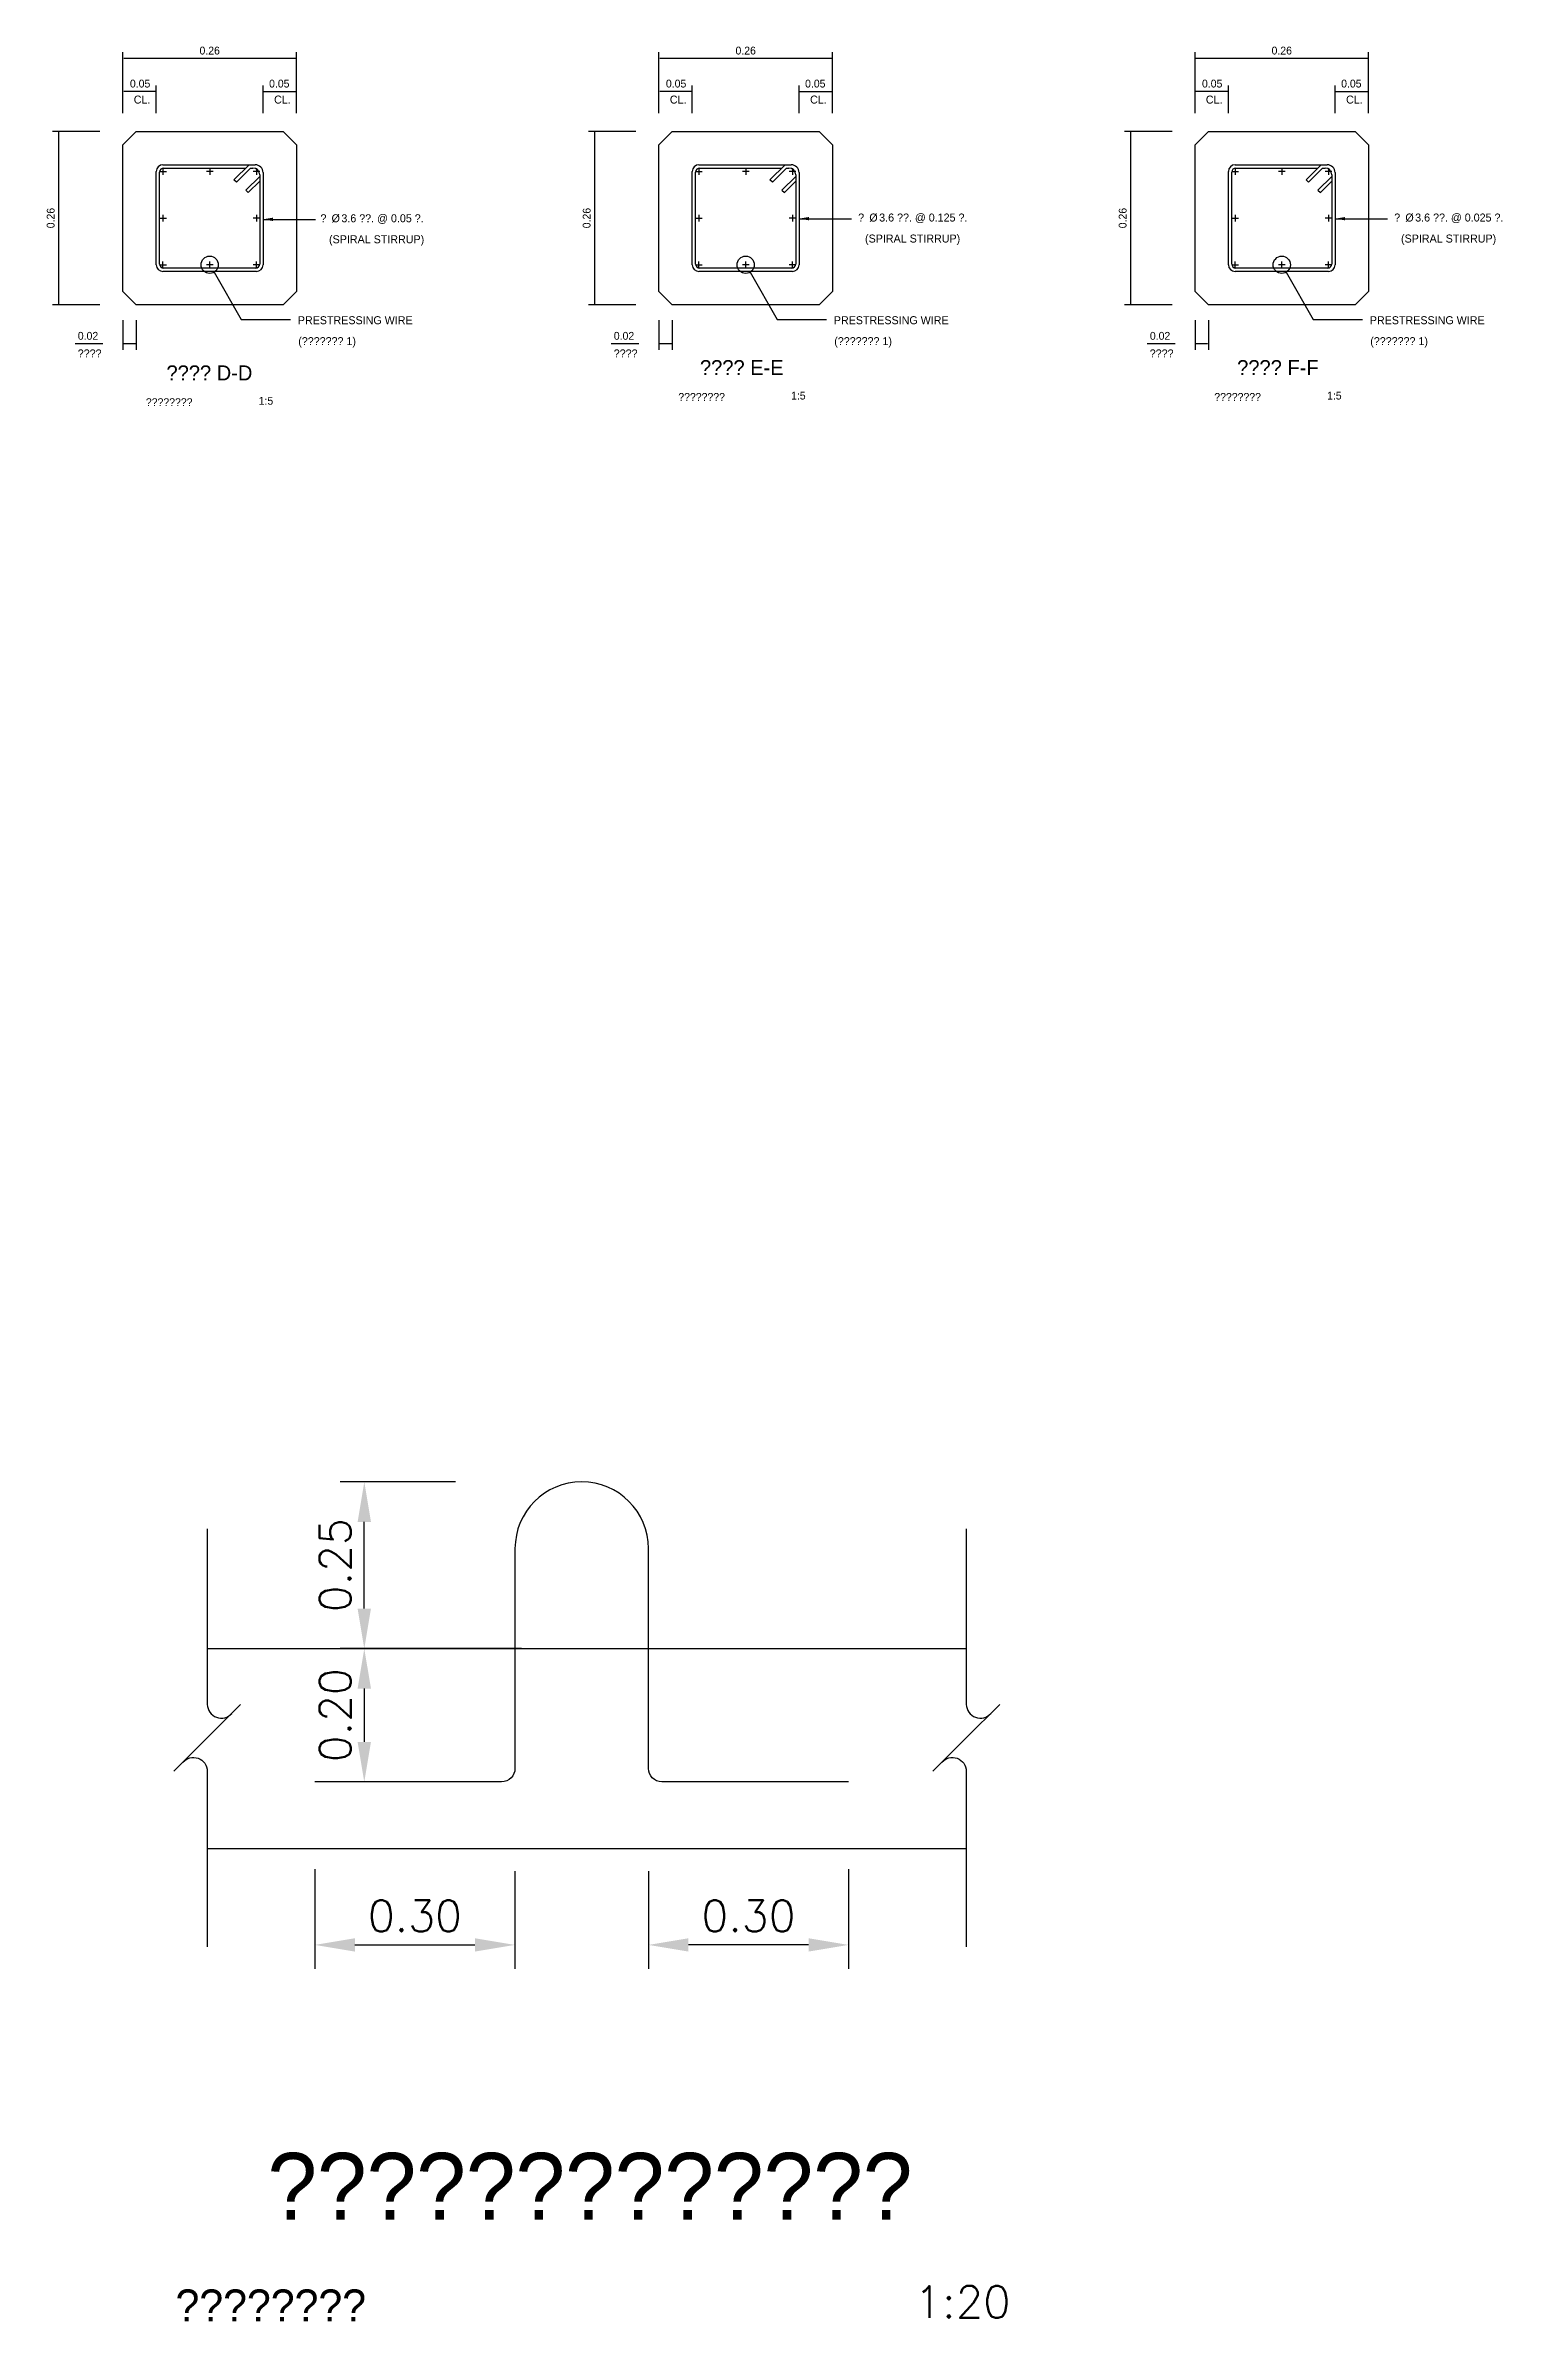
# Model space of a CAD drawing. Extents: x 441572.4 to 441613.3, y 1956475.2 to 1956498.4.
# Drawn here: x 441611.122 to 441613.306, y 1956476.342 to 1956479.756 of the extents above; entities that cross this region are included whole.
import ezdxf
from ezdxf.enums import TextEntityAlignment as Align

# ---------------------------------------------------------------- set-up
doc = ezdxf.new("R2010")
doc.units = 0
for name, color, linetype in [('1-COL', 3, 'Continuous'), ('1-DIM', 1, 'Continuous'), ('B-1', 3, 'Continuous'), ('BREAKLINE', 1, 'Continuous'), ('DIM', 1, 'Continuous'), ('Layer1', 7, 'Continuous'), ('LINE', 3, 'Continuous'), ('Slt-1', 5, 'Continuous'), ('STL', 4, 'Continuous'), ('STL-1', 5, 'Continuous'), ('TEX-1', 5, 'Continuous'), ('TEX-2', 3, 'Continuous'), ('TEXT', 3, 'Continuous')]:
    doc.layers.add(name, color=color, linetype=linetype)
doc.styles.add('RID-TE', font='rid_te.shx')
doc.styles.add('ROMANS', font='ROMANS.shx')
doc.styles.add('thai', font='tis.shx')
doc.dimstyles.new('1-20', dxfattribs={"dimscale": 0.2, "dimtxt": 0.235, "dimasz": 0.3, "dimexe": 0.18, "dimexo": 0, "dimgap": 0.1, "dimtad": 1, "dimlfac": -1, "dimzin": 0, "dimdsep": 46, "dimtxsty": 'ROMANS', "dimcen": 0, "dimclrd": 1, "dimclre": 1, "dimclrt": 4, "dimadec": 0, "dimazin": 0, "dimtfac": 1, "dimtix": 1, "dimtmove": 2, "dimatfit": 3, "dimfxl": 1, "dimtolj": 1, "dimtzin": 0, "dimarcsym": 0})
doc.dimstyles.new('1-5', dxfattribs={"dimscale": 0.05, "dimtxt": 0.235, "dimasz": 0.3, "dimexe": 0.18, "dimexo": 0, "dimgap": 0.1, "dimtad": 1, "dimzin": 0, "dimdsep": 46, "dimtxsty": 'ROMANS', "dimcen": 0, "dimclrd": 1, "dimclre": 1, "dimclrt": 4, "dimadec": 0, "dimazin": 0, "dimtfac": 1, "dimtix": 1, "dimtmove": 2, "dimatfit": 3, "dimfxl": 0.18, "dimtolj": 1, "dimtzin": 0, "dimarcsym": 0})

# ---------------------------------------------------------------- blocks, each defined once
blk = doc.blocks.new('*D16')
at = {"layer": 'Defpoints', "color": 0, "transparency": 16777216}
for p in [(441611.5997, 1956477.6016), (441611.7364, 1956477.6016), (441611.8355, 1956477.3516)]:
    blk.add_point(p, dxfattribs=at)
at = {"layer": 'Layer1', "color": 1, "lineweight": -2, "transparency": 16777216}
for p, q in [((441611.7364, 1956477.6016), (441611.5637, 1956477.6016)), ((441611.5997, 1956477.4116), (441611.5997, 1956477.5416)), ((441611.8355, 1956477.3516), (441611.5637, 1956477.3516))]:
    blk.add_line(p, q, dxfattribs=at)
at = {"layer": 'Layer1', "color": 1, "transparency": 16777216}
for points in [[(441611.5897, 1956477.5416), (441611.6097, 1956477.5416), (441611.5997, 1956477.6016)], [(441611.5897, 1956477.4116), (441611.6097, 1956477.4116), (441611.5997, 1956477.3516)]]:
    blk.add_solid(points, dxfattribs=at)
at = {"layer": 'Layer1', "color": 4, "transparency": 16777216, "insert": (441611.5562, 1956477.4766), "char_height": 0.047, "attachment_point": 5, "rotation": 90, "style": 'ROMANS'}
blk.add_mtext('\\A1;0.25', dxfattribs=at)
blk = doc.blocks.new('*D17')
at = {"layer": 'Defpoints', "color": 0, "transparency": 16777216}
for p in [(441611.8355, 1956477.3516), (441611.5997, 1956477.1516), (441611.7364, 1956477.1516)]:
    blk.add_point(p, dxfattribs=at)
at = {"layer": 'Layer1', "color": 1, "lineweight": -2, "transparency": 16777216}
for p, q in [((441611.8355, 1956477.3516), (441611.5637, 1956477.3516)), ((441611.5997, 1956477.2916), (441611.5997, 1956477.2116)), ((441611.7364, 1956477.1516), (441611.5637, 1956477.1516))]:
    blk.add_line(p, q, dxfattribs=at)
at = {"layer": 'Layer1', "color": 1, "transparency": 16777216}
for points in [[(441611.5897, 1956477.2916), (441611.6097, 1956477.2916), (441611.5997, 1956477.3516)], [(441611.5897, 1956477.2116), (441611.6097, 1956477.2116), (441611.5997, 1956477.1516)]]:
    blk.add_solid(points, dxfattribs=at)
at = {"layer": 'Layer1', "color": 4, "transparency": 16777216, "insert": (441611.5562, 1956477.2516), "char_height": 0.047, "attachment_point": 5, "rotation": 90, "style": 'ROMANS'}
blk.add_mtext('\\A1;0.20', dxfattribs=at)
blk = doc.blocks.new('*D18')
at = {"layer": 'Defpoints', "color": 0, "transparency": 16777216}
for p in [(441611.5256, 1956477.0206), (441611.8256, 1956477.0179), (441611.8256, 1956476.9071)]:
    blk.add_point(p, dxfattribs=at)
at = {"layer": 'Layer1', "color": 1, "lineweight": -2, "transparency": 16777216}
for p, q in [((441611.5256, 1956477.0206), (441611.5256, 1956476.8711)), ((441611.8256, 1956477.0179), (441611.8256, 1956476.8711)), ((441611.5856, 1956476.9071), (441611.7656, 1956476.9071))]:
    blk.add_line(p, q, dxfattribs=at)
at = {"layer": 'Layer1', "color": 1, "transparency": 16777216}
for points in [[(441611.5856, 1956476.9171), (441611.5856, 1956476.8971), (441611.5256, 1956476.9071)], [(441611.7656, 1956476.9171), (441611.7656, 1956476.8971), (441611.8256, 1956476.9071)]]:
    blk.add_solid(points, dxfattribs=at)
at = {"layer": 'Layer1', "color": 4, "transparency": 16777216, "insert": (441611.6756, 1956476.9506), "char_height": 0.047, "attachment_point": 5, "style": 'ROMANS'}
blk.add_mtext('\\A1;0.30', dxfattribs=at)
blk = doc.blocks.new('*D19')
at = {"layer": 'Defpoints', "color": 0, "transparency": 16777216}
for p in [(441612.0256, 1956477.0179), (441612.3256, 1956477.0206), (441612.0256, 1956476.9071)]:
    blk.add_point(p, dxfattribs=at)
at = {"layer": 'Layer1', "color": 1, "lineweight": -2, "transparency": 16777216}
for p, q in [((441612.0256, 1956477.0179), (441612.0256, 1956476.8711)), ((441612.3256, 1956477.0206), (441612.3256, 1956476.8711)), ((441612.2656, 1956476.9071), (441612.0856, 1956476.9071))]:
    blk.add_line(p, q, dxfattribs=at)
at = {"layer": 'Layer1', "color": 1, "transparency": 16777216}
for points in [[(441612.0856, 1956476.9171), (441612.0856, 1956476.8971), (441612.0256, 1956476.9071)], [(441612.2656, 1956476.9171), (441612.2656, 1956476.8971), (441612.3256, 1956476.9071)]]:
    blk.add_solid(points, dxfattribs=at)
at = {"layer": 'Layer1', "color": 4, "transparency": 16777216, "insert": (441612.1756, 1956476.9506), "char_height": 0.047, "attachment_point": 5, "rotation": 0, "style": 'ROMANS'}
blk.add_mtext('\\A1;0.30', dxfattribs=at)
blk = doc.blocks.new('*D29')
at = {"layer": 'Defpoints', "color": 0, "linetype": 'Continuous', "transparency": 16777216}
for p in [(441611.238, 1956479.6865), (441611.238, 1956479.6541), (441611.288, 1956479.6541)]:
    blk.add_point(p, dxfattribs=at)
at = {"layer": 'DIM', "color": 1, "linetype": 'Continuous', "lineweight": -2, "transparency": 16777216}
for p, q in [((441611.238, 1956479.6541), (441611.238, 1956479.6955)), ((441611.2868, 1956479.6865), (441611.2393, 1956479.6865)), ((441611.288, 1956479.6541), (441611.288, 1956479.6955))]:
    blk.add_line(p, q, dxfattribs=at)
at = {"layer": 'DIM', "color": 1, "linetype": 'Continuous', "transparency": 16777216}
for points in [[(441611.2393, 1956479.6867), (441611.2393, 1956479.6863), (441611.238, 1956479.6865)], [(441611.2868, 1956479.6867), (441611.2868, 1956479.6863), (441611.288, 1956479.6865)]]:
    blk.add_solid(points, dxfattribs=at)
at = {"layer": 'DIM', "color": 3, "linetype": 'Continuous', "transparency": 16777216, "insert": (441611.2637, 1956479.6985), "char_height": 0.01175, "attachment_point": 5, "style": 'RID-TE'}
blk.add_mtext('\\A1;0.05', dxfattribs=at)
blk = doc.blocks.new('*D30')
at = {"layer": 'Defpoints', "color": 0, "linetype": 'Continuous', "transparency": 16777216}
for p in [(441611.498, 1956479.7365), (441611.238, 1956479.6541), (441611.498, 1956479.6541)]:
    blk.add_point(p, dxfattribs=at)
at = {"layer": 'DIM', "color": 1, "linetype": 'Continuous', "lineweight": -2, "transparency": 16777216}
for p, q in [((441611.238, 1956479.6541), (441611.238, 1956479.7455)), ((441611.2393, 1956479.7365), (441611.4968, 1956479.7365)), ((441611.498, 1956479.6541), (441611.498, 1956479.7455))]:
    blk.add_line(p, q, dxfattribs=at)
at = {"layer": 'DIM', "color": 1, "linetype": 'Continuous', "transparency": 16777216}
for points in [[(441611.2393, 1956479.7367), (441611.2393, 1956479.7363), (441611.238, 1956479.7365)], [(441611.4968, 1956479.7367), (441611.4968, 1956479.7363), (441611.498, 1956479.7365)]]:
    blk.add_solid(points, dxfattribs=at)
at = {"layer": 'DIM', "color": 3, "linetype": 'Continuous', "transparency": 16777216, "insert": (441611.368, 1956479.748), "char_height": 0.01175, "attachment_point": 5, "style": 'RID-TE'}
blk.add_mtext('\\A1;0.26', dxfattribs=at)
blk = doc.blocks.new('*D31')
at = {"layer": 'Defpoints', "color": 0, "linetype": 'Continuous', "transparency": 16777216}
for p in [(441611.498, 1956479.6865), (441611.448, 1956479.6541), (441611.498, 1956479.6541)]:
    blk.add_point(p, dxfattribs=at)
at = {"layer": 'DIM', "color": 1, "linetype": 'Continuous', "lineweight": -2, "transparency": 16777216}
for p, q in [((441611.448, 1956479.6541), (441611.448, 1956479.6955)), ((441611.4493, 1956479.6865), (441611.4968, 1956479.6865)), ((441611.498, 1956479.6541), (441611.498, 1956479.6955))]:
    blk.add_line(p, q, dxfattribs=at)
at = {"layer": 'DIM', "color": 1, "linetype": 'Continuous', "transparency": 16777216}
for points in [[(441611.4493, 1956479.6867), (441611.4493, 1956479.6863), (441611.448, 1956479.6865)], [(441611.4968, 1956479.6867), (441611.4968, 1956479.6863), (441611.498, 1956479.6865)]]:
    blk.add_solid(points, dxfattribs=at)
at = {"layer": 'DIM', "color": 3, "linetype": 'Continuous', "transparency": 16777216, "insert": (441611.4723, 1956479.6985), "char_height": 0.01175, "attachment_point": 5, "style": 'RID-TE'}
blk.add_mtext('\\A1;0.05', dxfattribs=at)
blk = doc.blocks.new('*D32')
at = {"layer": 'Defpoints', "color": 0, "linetype": 'Continuous', "transparency": 16777216}
for p in [(441611.2035, 1956479.6269), (441611.1412, 1956479.3669), (441611.2035, 1956479.3669)]:
    blk.add_point(p, dxfattribs=at)
at = {"layer": 'DIM', "color": 1, "linetype": 'Continuous', "lineweight": -2, "transparency": 16777216}
for p, q in [((441611.2035, 1956479.6269), (441611.1322, 1956479.6269)), ((441611.1412, 1956479.6257), (441611.1412, 1956479.3682)), ((441611.2035, 1956479.3669), (441611.1322, 1956479.3669))]:
    blk.add_line(p, q, dxfattribs=at)
at = {"layer": 'DIM', "color": 1, "linetype": 'Continuous', "transparency": 16777216}
for points in [[(441611.141, 1956479.6257), (441611.1414, 1956479.6257), (441611.1412, 1956479.6269)], [(441611.141, 1956479.3682), (441611.1414, 1956479.3682), (441611.1412, 1956479.3669)]]:
    blk.add_solid(points, dxfattribs=at)
at = {"layer": 'DIM', "color": 3, "linetype": 'Continuous', "transparency": 16777216, "insert": (441611.1297, 1956479.4969), "char_height": 0.01175, "attachment_point": 5, "rotation": 90, "style": 'RID-TE'}
blk.add_mtext('\\A1;0.26', dxfattribs=at)
blk = doc.blocks.new('*D33')
at = {"layer": 'Defpoints', "color": 0, "linetype": 'Continuous', "transparency": 16777216}
for p in [(441611.238, 1956479.3436), (441611.258, 1956479.3436), (441611.238, 1956479.3082)]:
    blk.add_point(p, dxfattribs=at)
at = {"layer": 'DIM', "color": 1, "linetype": 'Continuous', "lineweight": -2, "transparency": 16777216}
for p, q in [((441611.238, 1956479.3436), (441611.238, 1956479.2992)), ((441611.258, 1956479.3436), (441611.258, 1956479.2992)), ((441611.2568, 1956479.3082), (441611.2393, 1956479.3082))]:
    blk.add_line(p, q, dxfattribs=at)
at = {"layer": 'DIM', "color": 1, "linetype": 'Continuous', "transparency": 16777216}
for points in [[(441611.2393, 1956479.3084), (441611.2393, 1956479.308), (441611.238, 1956479.3082)], [(441611.2568, 1956479.3084), (441611.2568, 1956479.308), (441611.258, 1956479.3082)]]:
    blk.add_solid(points, dxfattribs=at)
at = {"layer": 'DIM', "color": 3, "linetype": 'Continuous', "transparency": 16777216, "insert": (441611.1856, 1956479.3202), "char_height": 0.01175, "attachment_point": 5, "style": 'RID-TE'}
blk.add_mtext('\\A1;0.02', dxfattribs=at)
blk = doc.blocks.new('*D34')
at = {"layer": 'Defpoints', "color": 0, "linetype": 'Continuous', "transparency": 16777216}
for p in [(441612.0414, 1956479.6865), (441612.0414, 1956479.6541), (441612.0914, 1956479.6541)]:
    blk.add_point(p, dxfattribs=at)
at = {"layer": 'DIM', "color": 1, "linetype": 'Continuous', "lineweight": -2, "transparency": 16777216}
for p, q in [((441612.0414, 1956479.6541), (441612.0414, 1956479.6955)), ((441612.0902, 1956479.6865), (441612.0427, 1956479.6865)), ((441612.0914, 1956479.6541), (441612.0914, 1956479.6955))]:
    blk.add_line(p, q, dxfattribs=at)
at = {"layer": 'DIM', "color": 1, "linetype": 'Continuous', "transparency": 16777216}
for points in [[(441612.0427, 1956479.6867), (441612.0427, 1956479.6863), (441612.0414, 1956479.6865)], [(441612.0902, 1956479.6867), (441612.0902, 1956479.6863), (441612.0914, 1956479.6865)]]:
    blk.add_solid(points, dxfattribs=at)
at = {"layer": 'DIM', "color": 3, "linetype": 'Continuous', "transparency": 16777216, "insert": (441612.0671, 1956479.6985), "char_height": 0.01175, "attachment_point": 5, "style": 'RID-TE'}
blk.add_mtext('\\A1;0.05', dxfattribs=at)
blk = doc.blocks.new('*D35')
at = {"layer": 'Defpoints', "color": 0, "linetype": 'Continuous', "transparency": 16777216}
for p in [(441612.3014, 1956479.7365), (441612.0414, 1956479.6541), (441612.3014, 1956479.6541)]:
    blk.add_point(p, dxfattribs=at)
at = {"layer": 'DIM', "color": 1, "linetype": 'Continuous', "lineweight": -2, "transparency": 16777216}
for p, q in [((441612.0414, 1956479.6541), (441612.0414, 1956479.7455)), ((441612.0427, 1956479.7365), (441612.3002, 1956479.7365)), ((441612.3014, 1956479.6541), (441612.3014, 1956479.7455))]:
    blk.add_line(p, q, dxfattribs=at)
at = {"layer": 'DIM', "color": 1, "linetype": 'Continuous', "transparency": 16777216}
for points in [[(441612.0427, 1956479.7367), (441612.0427, 1956479.7363), (441612.0414, 1956479.7365)], [(441612.3002, 1956479.7367), (441612.3002, 1956479.7363), (441612.3014, 1956479.7365)]]:
    blk.add_solid(points, dxfattribs=at)
at = {"layer": 'DIM', "color": 3, "linetype": 'Continuous', "transparency": 16777216, "insert": (441612.1714, 1956479.748), "char_height": 0.01175, "attachment_point": 5, "style": 'RID-TE'}
blk.add_mtext('\\A1;0.26', dxfattribs=at)
blk = doc.blocks.new('*D36')
at = {"layer": 'Defpoints', "color": 0, "linetype": 'Continuous', "transparency": 16777216}
for p in [(441612.3014, 1956479.6865), (441612.2514, 1956479.6541), (441612.3014, 1956479.6541)]:
    blk.add_point(p, dxfattribs=at)
at = {"layer": 'DIM', "color": 1, "linetype": 'Continuous', "lineweight": -2, "transparency": 16777216}
for p, q in [((441612.2514, 1956479.6541), (441612.2514, 1956479.6955)), ((441612.2527, 1956479.6865), (441612.3002, 1956479.6865)), ((441612.3014, 1956479.6541), (441612.3014, 1956479.6955))]:
    blk.add_line(p, q, dxfattribs=at)
at = {"layer": 'DIM', "color": 1, "linetype": 'Continuous', "transparency": 16777216}
for points in [[(441612.2527, 1956479.6867), (441612.2527, 1956479.6863), (441612.2514, 1956479.6865)], [(441612.3002, 1956479.6867), (441612.3002, 1956479.6863), (441612.3014, 1956479.6865)]]:
    blk.add_solid(points, dxfattribs=at)
at = {"layer": 'DIM', "color": 3, "linetype": 'Continuous', "transparency": 16777216, "insert": (441612.2757, 1956479.6985), "char_height": 0.01175, "attachment_point": 5, "style": 'RID-TE'}
blk.add_mtext('\\A1;0.05', dxfattribs=at)
blk = doc.blocks.new('*D37')
at = {"layer": 'Defpoints', "color": 0, "linetype": 'Continuous', "transparency": 16777216}
for p in [(441612.0069, 1956479.6269), (441611.9446, 1956479.3669), (441612.0069, 1956479.3669)]:
    blk.add_point(p, dxfattribs=at)
at = {"layer": 'DIM', "color": 1, "linetype": 'Continuous', "lineweight": -2, "transparency": 16777216}
for p, q in [((441612.0069, 1956479.6269), (441611.9356, 1956479.6269)), ((441611.9446, 1956479.6257), (441611.9446, 1956479.3682)), ((441612.0069, 1956479.3669), (441611.9356, 1956479.3669))]:
    blk.add_line(p, q, dxfattribs=at)
at = {"layer": 'DIM', "color": 1, "linetype": 'Continuous', "transparency": 16777216}
for points in [[(441611.9444, 1956479.6257), (441611.9448, 1956479.6257), (441611.9446, 1956479.6269)], [(441611.9444, 1956479.3682), (441611.9448, 1956479.3682), (441611.9446, 1956479.3669)]]:
    blk.add_solid(points, dxfattribs=at)
at = {"layer": 'DIM', "color": 3, "linetype": 'Continuous', "transparency": 16777216, "insert": (441611.9331, 1956479.4969), "char_height": 0.01175, "attachment_point": 5, "rotation": 90, "style": 'RID-TE'}
blk.add_mtext('\\A1;0.26', dxfattribs=at)
blk = doc.blocks.new('*D38')
at = {"layer": 'Defpoints', "color": 0, "linetype": 'Continuous', "transparency": 16777216}
for p in [(441612.0414, 1956479.3436), (441612.0614, 1956479.3436), (441612.0414, 1956479.3082)]:
    blk.add_point(p, dxfattribs=at)
at = {"layer": 'DIM', "color": 1, "linetype": 'Continuous', "lineweight": -2, "transparency": 16777216}
for p, q in [((441612.0414, 1956479.3436), (441612.0414, 1956479.2992)), ((441612.0614, 1956479.3436), (441612.0614, 1956479.2992)), ((441612.0602, 1956479.3082), (441612.0427, 1956479.3082))]:
    blk.add_line(p, q, dxfattribs=at)
at = {"layer": 'DIM', "color": 1, "linetype": 'Continuous', "transparency": 16777216}
for points in [[(441612.0427, 1956479.3084), (441612.0427, 1956479.308), (441612.0414, 1956479.3082)], [(441612.0602, 1956479.3084), (441612.0602, 1956479.308), (441612.0614, 1956479.3082)]]:
    blk.add_solid(points, dxfattribs=at)
at = {"layer": 'DIM', "color": 3, "linetype": 'Continuous', "transparency": 16777216, "insert": (441611.989, 1956479.3202), "char_height": 0.01175, "attachment_point": 5, "style": 'RID-TE'}
blk.add_mtext('\\A1;0.02', dxfattribs=at)
blk = doc.blocks.new('*D39')
at = {"layer": 'Defpoints', "color": 0, "linetype": 'Continuous', "transparency": 16777216}
for p in [(441612.8449, 1956479.6865), (441612.8449, 1956479.6541), (441612.8949, 1956479.6541)]:
    blk.add_point(p, dxfattribs=at)
at = {"layer": 'DIM', "color": 1, "linetype": 'Continuous', "lineweight": -2, "transparency": 16777216}
for p, q in [((441612.8449, 1956479.6541), (441612.8449, 1956479.6955)), ((441612.8936, 1956479.6865), (441612.8461, 1956479.6865)), ((441612.8949, 1956479.6541), (441612.8949, 1956479.6955))]:
    blk.add_line(p, q, dxfattribs=at)
at = {"layer": 'DIM', "color": 1, "linetype": 'Continuous', "transparency": 16777216}
for points in [[(441612.8461, 1956479.6867), (441612.8461, 1956479.6863), (441612.8449, 1956479.6865)], [(441612.8936, 1956479.6867), (441612.8936, 1956479.6863), (441612.8949, 1956479.6865)]]:
    blk.add_solid(points, dxfattribs=at)
at = {"layer": 'DIM', "color": 3, "linetype": 'Continuous', "transparency": 16777216, "insert": (441612.8706, 1956479.6985), "char_height": 0.01175, "attachment_point": 5, "style": 'RID-TE'}
blk.add_mtext('\\A1;0.05', dxfattribs=at)
blk = doc.blocks.new('*D40')
at = {"layer": 'Defpoints', "color": 0, "linetype": 'Continuous', "transparency": 16777216}
for p in [(441613.1049, 1956479.7365), (441612.8449, 1956479.6541), (441613.1049, 1956479.6541)]:
    blk.add_point(p, dxfattribs=at)
at = {"layer": 'DIM', "color": 1, "linetype": 'Continuous', "lineweight": -2, "transparency": 16777216}
for p, q in [((441612.8449, 1956479.6541), (441612.8449, 1956479.7455)), ((441612.8461, 1956479.7365), (441613.1036, 1956479.7365)), ((441613.1049, 1956479.6541), (441613.1049, 1956479.7455))]:
    blk.add_line(p, q, dxfattribs=at)
at = {"layer": 'DIM', "color": 1, "linetype": 'Continuous', "transparency": 16777216}
for points in [[(441612.8461, 1956479.7367), (441612.8461, 1956479.7363), (441612.8449, 1956479.7365)], [(441613.1036, 1956479.7367), (441613.1036, 1956479.7363), (441613.1049, 1956479.7365)]]:
    blk.add_solid(points, dxfattribs=at)
at = {"layer": 'DIM', "color": 3, "linetype": 'Continuous', "transparency": 16777216, "insert": (441612.9749, 1956479.748), "char_height": 0.01175, "attachment_point": 5, "style": 'RID-TE'}
blk.add_mtext('\\A1;0.26', dxfattribs=at)
blk = doc.blocks.new('*D41')
at = {"layer": 'Defpoints', "color": 0, "linetype": 'Continuous', "transparency": 16777216}
for p in [(441613.1049, 1956479.6865), (441613.0549, 1956479.6541), (441613.1049, 1956479.6541)]:
    blk.add_point(p, dxfattribs=at)
at = {"layer": 'DIM', "color": 1, "linetype": 'Continuous', "lineweight": -2, "transparency": 16777216}
for p, q in [((441613.0549, 1956479.6541), (441613.0549, 1956479.6955)), ((441613.0561, 1956479.6865), (441613.1036, 1956479.6865)), ((441613.1049, 1956479.6541), (441613.1049, 1956479.6955))]:
    blk.add_line(p, q, dxfattribs=at)
at = {"layer": 'DIM', "color": 1, "linetype": 'Continuous', "transparency": 16777216}
for points in [[(441613.0561, 1956479.6867), (441613.0561, 1956479.6863), (441613.0549, 1956479.6865)], [(441613.1036, 1956479.6867), (441613.1036, 1956479.6863), (441613.1049, 1956479.6865)]]:
    blk.add_solid(points, dxfattribs=at)
at = {"layer": 'DIM', "color": 3, "linetype": 'Continuous', "transparency": 16777216, "insert": (441613.0792, 1956479.6985), "char_height": 0.01175, "attachment_point": 5, "style": 'RID-TE'}
blk.add_mtext('\\A1;0.05', dxfattribs=at)
blk = doc.blocks.new('*D42')
at = {"layer": 'Defpoints', "color": 0, "linetype": 'Continuous', "transparency": 16777216}
for p in [(441612.8104, 1956479.6269), (441612.748, 1956479.3669), (441612.8104, 1956479.3669)]:
    blk.add_point(p, dxfattribs=at)
at = {"layer": 'DIM', "color": 1, "linetype": 'Continuous', "lineweight": -2, "transparency": 16777216}
for p, q in [((441612.8104, 1956479.6269), (441612.739, 1956479.6269)), ((441612.748, 1956479.6257), (441612.748, 1956479.3682)), ((441612.8104, 1956479.3669), (441612.739, 1956479.3669))]:
    blk.add_line(p, q, dxfattribs=at)
at = {"layer": 'DIM', "color": 1, "linetype": 'Continuous', "transparency": 16777216}
for points in [[(441612.7478, 1956479.6257), (441612.7482, 1956479.6257), (441612.748, 1956479.6269)], [(441612.7478, 1956479.3682), (441612.7482, 1956479.3682), (441612.748, 1956479.3669)]]:
    blk.add_solid(points, dxfattribs=at)
at = {"layer": 'DIM', "color": 3, "linetype": 'Continuous', "transparency": 16777216, "insert": (441612.7365, 1956479.4969), "char_height": 0.01175, "attachment_point": 5, "rotation": 90, "style": 'RID-TE'}
blk.add_mtext('\\A1;0.26', dxfattribs=at)
blk = doc.blocks.new('*D43')
at = {"layer": 'Defpoints', "color": 0, "linetype": 'Continuous', "transparency": 16777216}
for p in [(441612.8449, 1956479.3436), (441612.8649, 1956479.3436), (441612.8449, 1956479.3082)]:
    blk.add_point(p, dxfattribs=at)
at = {"layer": 'DIM', "color": 1, "linetype": 'Continuous', "lineweight": -2, "transparency": 16777216}
for p, q in [((441612.8449, 1956479.3436), (441612.8449, 1956479.2992)), ((441612.8649, 1956479.3436), (441612.8649, 1956479.2992)), ((441612.8636, 1956479.3082), (441612.8461, 1956479.3082))]:
    blk.add_line(p, q, dxfattribs=at)
at = {"layer": 'DIM', "color": 1, "linetype": 'Continuous', "transparency": 16777216}
for points in [[(441612.8461, 1956479.3084), (441612.8461, 1956479.308), (441612.8449, 1956479.3082)], [(441612.8636, 1956479.3084), (441612.8636, 1956479.308), (441612.8649, 1956479.3082)]]:
    blk.add_solid(points, dxfattribs=at)
at = {"layer": 'DIM', "color": 3, "linetype": 'Continuous', "transparency": 16777216, "insert": (441612.7925, 1956479.3202), "char_height": 0.01175, "attachment_point": 5, "style": 'RID-TE'}
blk.add_mtext('\\A1;0.02', dxfattribs=at)

msp = doc.modelspace()

# ---------------------------------------------------------------- linework, layer by layer
at = {"layer": '1-COL', "color": 4, "linetype": 'Continuous'}
for points in [[(441611.238, 1956479.3869), (441611.238, 1956479.6069), (441611.258, 1956479.6269), (441611.478, 1956479.6269), (441611.498, 1956479.6069), (441611.498, 1956479.3869), (441611.478, 1956479.3669), (441611.258, 1956479.3669)], [(441612.0414, 1956479.3869), (441612.0414, 1956479.6069), (441612.0614, 1956479.6269), (441612.2814, 1956479.6269), (441612.3014, 1956479.6069), (441612.3014, 1956479.3869), (441612.2814, 1956479.3669), (441612.0614, 1956479.3669)], [(441612.8449, 1956479.3869), (441612.8449, 1956479.6069), (441612.8649, 1956479.6269), (441613.0849, 1956479.6269), (441613.1049, 1956479.6069), (441613.1049, 1956479.3869), (441613.0849, 1956479.3669), (441612.8649, 1956479.3669)]]:
    msp.add_lwpolyline(points, close=True, dxfattribs=at)
at = {"layer": '1-DIM', "color": 1, "linetype": 'Continuous'}
for p, q in [((441611.208, 1956479.3082), (441611.1664, 1956479.3082)), ((441612.0114, 1956479.3082), (441611.9699, 1956479.3082)), ((441612.8149, 1956479.3082), (441612.7733, 1956479.3082))]:
    msp.add_line(p, q, dxfattribs=at)
at = {"layer": '1-DIM', "linetype": 'Continuous'}
for points in [[(441611.463, 1956479.4925), (441611.463, 1956479.4975), (441611.448, 1956479.495)], [(441612.2664, 1956479.4935), (441612.2664, 1956479.4985), (441612.2514, 1956479.496)], [(441613.0699, 1956479.4935), (441613.0699, 1956479.4985), (441613.0549, 1956479.496)]]:
    msp.add_solid(points, dxfattribs=at)
at = {"layer": 'B-1'}
for p, q in [((441611.3644, 1956477.3516), (441612.5021, 1956477.3516)), ((441611.3644, 1956477.0516), (441612.5021, 1956477.0516))]:
    msp.add_line(p, q, dxfattribs=at)
at = {"layer": 'BREAKLINE'}
for points in [[(441611.3644, 1956477.5313), (441611.3644, 1956477.2677, 0.685947), (441611.4011, 1956477.2544, 0.685947)], [(441612.5021, 1956477.5313), (441612.5021, 1956477.2677, 0.685947), (441612.5388, 1956477.2544, 0.685947)], [(441611.3277, 1956477.1811, -0.685947), (441611.3644, 1956477.1677), (441611.3644, 1956476.9042)], [(441612.4655, 1956477.1811, -0.685947), (441612.5021, 1956477.1677), (441612.5021, 1956476.9042)]]:
    msp.add_lwpolyline(points, format="xyb", dxfattribs=at)
for points in [[(441611.3144, 1956477.1677), (441611.3644, 1956477.2177), (441611.4144, 1956477.2677)], [(441612.4521, 1956477.1677), (441612.5021, 1956477.2177), (441612.5521, 1956477.2677)]]:
    msp.add_lwpolyline(points, dxfattribs=at)
at = {"layer": 'DIM', "linetype": 'Continuous'}
for p, q in [((441611.448, 1956479.495), (441611.5265, 1956479.495)), ((441612.2514, 1956479.496), (441612.3299, 1956479.496)), ((441613.0548, 1956479.496), (441613.1333, 1956479.496))]:
    msp.add_line(p, q, dxfattribs=at)
for points in [[(441611.3745, 1956479.4157), (441611.4153, 1956479.345), (441611.4892, 1956479.345)], [(441612.1779, 1956479.4157), (441612.2187, 1956479.345), (441612.2926, 1956479.345)], [(441612.9813, 1956479.4157), (441613.0222, 1956479.345), (441613.0961, 1956479.345)]]:
    msp.add_lwpolyline(points, dxfattribs=at)
at = {"layer": 'LINE', "color": 1}
for centre in [(441611.368, 1956479.4269), (441612.1714, 1956479.4269), (441612.9749, 1956479.4269)]:
    msp.add_circle(centre, 0.0129, dxfattribs=at)
at = {"layer": 'Slt-1'}
msp.add_lwpolyline([(441612.3256, 1956477.1516), (441612.0456, 1956477.1516, -0.414214), (441612.0256, 1956477.1716), (441612.0256, 1956477.5016, 1), (441611.8256, 1956477.5016), (441611.8256, 1956477.1716, -0.414214), (441611.8056, 1956477.1516), (441611.5256, 1956477.1516)], format="xyb", dxfattribs=at)
at = {"layer": 'STL', "color": 4, "linetype": 'Continuous'}
for p, q in [((441611.4224, 1956479.5386), (441611.4259, 1956479.5351)), ((441612.2258, 1956479.5386), (441612.2294, 1956479.5351)), ((441613.0292, 1956479.5386), (441613.0328, 1956479.5351))]:
    msp.add_line(p, q, dxfattribs=at)
at = {"layer": 'STL-1', "color": 4, "linetype": 'Continuous'}
for p, q in [((441611.288, 1956479.4269), (441611.288, 1956479.5669)), ((441611.293, 1956479.4279), (441611.293, 1956479.5659)), ((441611.298, 1956479.5769), (441611.4362, 1956479.5769)), ((441611.299, 1956479.5719), (441611.422, 1956479.5719)), ((441611.427, 1956479.5769), (441611.4044, 1956479.5544)), ((441611.408, 1956479.5508), (441611.4044, 1956479.5544)), ((441611.4291, 1956479.5719), (441611.408, 1956479.5508)), ((441611.443, 1956479.5592), (441611.4224, 1956479.5386)), ((441611.443, 1956479.5521), (441611.4259, 1956479.5351)), ((441611.4291, 1956479.5719), (441611.4329, 1956479.5719)), ((441611.443, 1956479.5621), (441611.443, 1956479.4279)), ((441611.448, 1956479.5651), (441611.448, 1956479.4269)), ((441612.0914, 1956479.4269), (441612.0914, 1956479.5669)), ((441612.0964, 1956479.4279), (441612.0964, 1956479.5659)), ((441612.1014, 1956479.5769), (441612.2397, 1956479.5769)), ((441612.1024, 1956479.5719), (441612.2254, 1956479.5719)), ((441612.2304, 1956479.5769), (441612.2078, 1956479.5544)), ((441612.2114, 1956479.5508), (441612.2078, 1956479.5544)), ((441612.2325, 1956479.5719), (441612.2114, 1956479.5508)), ((441612.2464, 1956479.5592), (441612.2258, 1956479.5386)), ((441612.2464, 1956479.5521), (441612.2294, 1956479.5351)), ((441612.2325, 1956479.5719), (441612.2363, 1956479.5719)), ((441612.2464, 1956479.5621), (441612.2464, 1956479.4279)), ((441612.2514, 1956479.5651), (441612.2514, 1956479.4269)), ((441612.8949, 1956479.4269), (441612.8949, 1956479.5669)), ((441612.8999, 1956479.4279), (441612.8999, 1956479.5659)), ((441612.9049, 1956479.5769), (441613.0431, 1956479.5769)), ((441612.9059, 1956479.5719), (441613.0288, 1956479.5719)), ((441613.0338, 1956479.5769), (441613.0113, 1956479.5544)), ((441613.0148, 1956479.5508), (441613.0113, 1956479.5544)), ((441613.0359, 1956479.5719), (441613.0148, 1956479.5508)), ((441613.0499, 1956479.5592), (441613.0292, 1956479.5386)), ((441613.0499, 1956479.5521), (441613.0328, 1956479.5351)), ((441613.0359, 1956479.5719), (441613.0398, 1956479.5719)), ((441613.0499, 1956479.5621), (441613.0499, 1956479.4279)), ((441613.0549, 1956479.5651), (441613.0549, 1956479.4269)), ((441611.438, 1956479.4169), (441611.298, 1956479.4169)), ((441611.437, 1956479.4219), (441611.299, 1956479.4219)), ((441612.2414, 1956479.4169), (441612.1014, 1956479.4169)), ((441612.2404, 1956479.4219), (441612.1024, 1956479.4219)), ((441613.0449, 1956479.4169), (441612.9049, 1956479.4169)), ((441613.0439, 1956479.4219), (441612.9059, 1956479.4219))]:
    msp.add_line(p, q, dxfattribs=at)
at = {"layer": 'STL-1', "color": 5, "linetype": 'Continuous'}
for p, q in [((441611.293, 1956479.5669), (441611.303, 1956479.5669)), ((441611.293, 1956479.5669), (441611.303, 1956479.5669)), ((441611.298, 1956479.5719), (441611.298, 1956479.5619)), ((441611.298, 1956479.5719), (441611.298, 1956479.5619)), ((441611.373, 1956479.5669), (441611.363, 1956479.5669)), ((441611.368, 1956479.5719), (441611.368, 1956479.5619)), ((441611.443, 1956479.5669), (441611.433, 1956479.5669)), ((441611.438, 1956479.5719), (441611.438, 1956479.5619)), ((441612.0964, 1956479.5669), (441612.1064, 1956479.5669)), ((441612.0964, 1956479.5669), (441612.1064, 1956479.5669)), ((441612.1014, 1956479.5719), (441612.1014, 1956479.5619)), ((441612.1014, 1956479.5719), (441612.1014, 1956479.5619)), ((441612.1764, 1956479.5669), (441612.1664, 1956479.5669)), ((441612.1714, 1956479.5719), (441612.1714, 1956479.5619)), ((441612.2464, 1956479.5669), (441612.2364, 1956479.5669)), ((441612.2414, 1956479.5719), (441612.2414, 1956479.5619)), ((441612.8999, 1956479.5669), (441612.9099, 1956479.5669)), ((441612.8999, 1956479.5669), (441612.9099, 1956479.5669)), ((441612.9049, 1956479.5719), (441612.9049, 1956479.5619)), ((441612.9049, 1956479.5719), (441612.9049, 1956479.5619)), ((441612.9799, 1956479.5669), (441612.9699, 1956479.5669)), ((441612.9749, 1956479.5719), (441612.9749, 1956479.5619)), ((441613.0499, 1956479.5669), (441613.0399, 1956479.5669)), ((441613.0449, 1956479.5719), (441613.0449, 1956479.5619)), ((441611.293, 1956479.4969), (441611.303, 1956479.4969)), ((441611.293, 1956479.4969), (441611.303, 1956479.4969)), ((441611.293, 1956479.4969), (441611.303, 1956479.4969)), ((441611.298, 1956479.5019), (441611.298, 1956479.4919)), ((441611.298, 1956479.5019), (441611.298, 1956479.4919)), ((441611.443, 1956479.4969), (441611.433, 1956479.4969)), ((441611.443, 1956479.4969), (441611.433, 1956479.4969)), ((441611.443, 1956479.4969), (441611.433, 1956479.4969)), ((441611.438, 1956479.5019), (441611.438, 1956479.4919)), ((441611.438, 1956479.5019), (441611.438, 1956479.4919)), ((441612.0964, 1956479.4969), (441612.1064, 1956479.4969)), ((441612.0964, 1956479.4969), (441612.1064, 1956479.4969)), ((441612.0964, 1956479.4969), (441612.1064, 1956479.4969)), ((441612.1014, 1956479.5019), (441612.1014, 1956479.4919)), ((441612.1014, 1956479.5019), (441612.1014, 1956479.4919)), ((441612.2464, 1956479.4969), (441612.2364, 1956479.4969)), ((441612.2464, 1956479.4969), (441612.2364, 1956479.4969)), ((441612.2464, 1956479.4969), (441612.2364, 1956479.4969)), ((441612.2414, 1956479.5019), (441612.2414, 1956479.4919)), ((441612.2414, 1956479.5019), (441612.2414, 1956479.4919)), ((441612.8999, 1956479.4969), (441612.9099, 1956479.4969)), ((441612.8999, 1956479.4969), (441612.9099, 1956479.4969)), ((441612.8999, 1956479.4969), (441612.9099, 1956479.4969)), ((441612.9049, 1956479.5019), (441612.9049, 1956479.4919)), ((441612.9049, 1956479.5019), (441612.9049, 1956479.4919)), ((441613.0499, 1956479.4969), (441613.0399, 1956479.4969)), ((441613.0499, 1956479.4969), (441613.0399, 1956479.4969)), ((441613.0499, 1956479.4969), (441613.0399, 1956479.4969)), ((441613.0449, 1956479.5019), (441613.0449, 1956479.4919)), ((441613.0449, 1956479.5019), (441613.0449, 1956479.4919)), ((441611.293, 1956479.4269), (441611.303, 1956479.4269)), ((441611.298, 1956479.4219), (441611.298, 1956479.4319)), ((441611.373, 1956479.4269), (441611.363, 1956479.4269)), ((441611.368, 1956479.4219), (441611.368, 1956479.4319)), ((441611.443, 1956479.4269), (441611.433, 1956479.4269)), ((441611.438, 1956479.4219), (441611.438, 1956479.4319)), ((441612.0964, 1956479.4269), (441612.1064, 1956479.4269)), ((441612.1014, 1956479.4219), (441612.1014, 1956479.4319)), ((441612.1764, 1956479.4269), (441612.1664, 1956479.4269)), ((441612.1714, 1956479.4219), (441612.1714, 1956479.4319)), ((441612.2464, 1956479.4269), (441612.2364, 1956479.4269)), ((441612.2414, 1956479.4219), (441612.2414, 1956479.4319)), ((441612.8999, 1956479.4269), (441612.9099, 1956479.4269)), ((441612.9049, 1956479.4219), (441612.9049, 1956479.4319)), ((441612.9799, 1956479.4269), (441612.9699, 1956479.4269)), ((441612.9749, 1956479.4219), (441612.9749, 1956479.4319)), ((441613.0499, 1956479.4269), (441613.0399, 1956479.4269)), ((441613.0449, 1956479.4219), (441613.0449, 1956479.4319))]:
    msp.add_line(p, q, dxfattribs=at)
at = {"layer": 'STL-1', "color": 4, "linetype": 'Continuous'}
for centre, radius, start, end in [((441611.298, 1956479.5669), 0.01, 90, 180), ((441611.299, 1956479.5659), 0.006, 90, 180), ((441611.4329, 1956479.5618), 0.0101, 0, 90), ((441611.4362, 1956479.5651), 0.0118, 0, 90), ((441612.1014, 1956479.5669), 0.01, 90, 180), ((441612.1024, 1956479.5659), 0.006, 90, 180), ((441612.2363, 1956479.5618), 0.0101, 0, 90), ((441612.2397, 1956479.5651), 0.0118, 0, 90), ((441612.9049, 1956479.5669), 0.01, 90, 180), ((441612.9059, 1956479.5659), 0.006, 90, 180), ((441613.0398, 1956479.5618), 0.0101, 0, 90), ((441613.0431, 1956479.5651), 0.0118, 0, 90), ((441611.298, 1956479.4269), 0.01, 180, 270), ((441611.299, 1956479.4279), 0.006, 180, 270), ((441611.437, 1956479.4279), 0.006, 270, 0), ((441611.438, 1956479.4269), 0.01, 270, 0), ((441612.1014, 1956479.4269), 0.01, 180, 270), ((441612.1024, 1956479.4279), 0.006, 180, 270), ((441612.2404, 1956479.4279), 0.006, 270, 0), ((441612.2414, 1956479.4269), 0.01, 270, 0), ((441612.9049, 1956479.4269), 0.01, 180, 270), ((441612.9059, 1956479.4279), 0.006, 180, 270), ((441613.0439, 1956479.4279), 0.006, 270, 0), ((441613.0449, 1956479.4269), 0.01, 270, 0)]:
    msp.add_arc(centre, radius, start, end, dxfattribs=at)

# ---------------------------------------------------------------- texts
at = {"layer": 'TEX-1', "color": 8, "style": 'thai'}
msp.add_text('รายละเอียดจุดยก', height=0.1, rotation=0, dxfattribs=at).set_placement((441611.938, 1956476.4952), align=Align.CENTER)
at = {"layer": 'TEX-2', "style": 'thai'}
msp.add_text('มาตราส่วน', height=0.048, rotation=0, dxfattribs=at).set_placement((441611.3168, 1956476.3424))
at = {"layer": 'TEX-2', "style": 'ROMANS'}
msp.add_text('1:20', height=0.048, rotation=0, dxfattribs=at).set_placement((441612.5685, 1956476.3477), align=Align.RIGHT)
at = {"layer": 'TEXT', "linetype": 'Continuous', "style": 'RID-TE'}
for s, p in [('CL.', (441611.2542, 1956479.6746)), ('CL.', (441611.4645, 1956479.6746)), ('CL.', (441612.0577, 1956479.6746)), ('CL.', (441612.2679, 1956479.6746)), ('CL.', (441612.8611, 1956479.6746)), ('CL.', (441613.0713, 1956479.6746)), ('ป', (441611.534, 1956479.4966, -4)), ('%%C', (441611.5507, 1956479.4966, -4)), ('3.6 มม. @ 0.05 ม.', (441611.5654, 1956479.4966, -4)), ('ป', (441612.34, 1956479.4977, -4)), ('%%C', (441612.3567, 1956479.4977, -4)), ('3.6 มม. @ 0.125 ม.', (441612.3715, 1956479.4977, -4)), ('ป', (441613.1435, 1956479.4977, -4)), ('%%C', (441613.1602, 1956479.4977, -4)), ('3.6 มม. @ 0.025 ม.', (441613.1749, 1956479.4977, -4)), ('PRESTRESSING WIRE', (441611.5001, 1956479.3437)), ('PRESTRESSING WIRE', (441612.3035, 1956479.3437)), ('PRESTRESSING WIRE', (441613.1069, 1956479.3437)), ('(ดูตารางที่ 1)', (441611.5007, 1956479.3123)), ('(ดูตารางที่ 1)', (441612.3041, 1956479.3123)), ('(ดูตารางที่ 1)', (441613.1075, 1956479.3123)), ('ลบมุม', (441611.1702, 1956479.2939)), ('ลบมุม', (441611.9736, 1956479.2939)), ('ลบมุม', (441612.777, 1956479.2939))]:
    msp.add_text(s, height=0.012, rotation=0, dxfattribs=at).set_placement(p, align=Align.MIDDLE_LEFT)
for s, p in [('รูปตัด D-D', (441611.3676, 1956479.2647)), ('รูปตัด E-E', (441612.1656, 1956479.2726)), ('รูปตัด F-F', (441612.9691, 1956479.2726))]:
    msp.add_text(s, height=0.0225, rotation=0, dxfattribs=at).set_placement(p, align=Align.MIDDLE_CENTER)
for s, p in [('1:5', (441612.2394, 1956479.2248)), ('1:5', (441613.0428, 1956479.2248)), ('มาตราส่วน', (441611.2723, 1956479.2149)), ('1:5', (441611.4414, 1956479.217)), ('มาตราส่วน', (441612.0704, 1956479.2228)), ('มาตราส่วน', (441612.8738, 1956479.2228))]:
    msp.add_text(s, height=0.01175, rotation=0, dxfattribs=at).set_placement(p)
at = {"layer": 'TEXT', "linetype": 'Continuous', "char_height": 0.012, "attachment_point": 5, "rotation": 0, "style": 'RID-TE'}
for insert in [(441611.6182, 1956479.4633), (441612.4216, 1956479.4644), (441613.225, 1956479.4644)]:
    msp.add_mtext('\\A1;(SPIRAL STIRRUP)', dxfattribs=dict(at, insert=insert))

# ---------------------------------------------------------------- dimensions: what is measured, and where the dimension line sits
at = {"layer": 'DIM', "color": 1, "linetype": 'Continuous'}
for base, p1, p2, angle, picture, middle in [((441611.498, 1956479.7365), (441611.238, 1956479.6541), (441611.498, 1956479.6541), 0, '*D30', (441611.368, 1956479.748)), ((441612.3014, 1956479.7365), (441612.0414, 1956479.6541), (441612.3014, 1956479.6541), 0, '*D35', (441612.1714, 1956479.748)), ((441613.1049, 1956479.7365), (441612.8449, 1956479.6541), (441613.1049, 1956479.6541), 0, '*D40', (441612.9749, 1956479.748)), ((441611.1412, 1956479.3669), (441611.2035, 1956479.6269), (441611.2035, 1956479.3669), 90, '*D32', (441611.1297, 1956479.4969)), ((441611.9446, 1956479.3669), (441612.0069, 1956479.6269), (441612.0069, 1956479.3669), 90, '*D37', (441611.9331, 1956479.4969)), ((441612.748, 1956479.3669), (441612.8104, 1956479.6269), (441612.8104, 1956479.3669), 90, '*D42', (441612.7365, 1956479.4969))]:
    dim = msp.add_linear_dim(base=base, p1=p1, p2=p2, angle=angle, dimstyle='1-5', override={"dimasz": 0.025, "dimtxsty": 'RID-TE', "dimclrt": 3}, dxfattribs=at)
    dim.commit()
    dim.dimension.update_dxf_attribs({"geometry": picture, "text_midpoint": middle})
at = {"layer": 'DIM', "linetype": 'Continuous'}
for base, p1, p2, picture, middle in [((441611.238, 1956479.6865), (441611.288, 1956479.6541), (441611.238, 1956479.6541), '*D29', (441611.2637, 1956479.6985)), ((441611.498, 1956479.6865), (441611.448, 1956479.6541), (441611.498, 1956479.6541), '*D31', (441611.4723, 1956479.6985)), ((441612.0414, 1956479.6865), (441612.0914, 1956479.6541), (441612.0414, 1956479.6541), '*D34', (441612.0671, 1956479.6985)), ((441612.3014, 1956479.6865), (441612.2514, 1956479.6541), (441612.3014, 1956479.6541), '*D36', (441612.2757, 1956479.6985)), ((441612.8449, 1956479.6865), (441612.8949, 1956479.6541), (441612.8449, 1956479.6541), '*D39', (441612.8706, 1956479.6985)), ((441613.1049, 1956479.6865), (441613.0549, 1956479.6541), (441613.1049, 1956479.6541), '*D41', (441613.0792, 1956479.6985))]:
    dim = msp.add_linear_dim(base=base, p1=p1, p2=p2, angle=0, dimstyle='1-5', override={"dimasz": 0.025, "dimtxsty": 'RID-TE', "dimclrt": 3}, dxfattribs=at)
    dim.commit()
    dim.dimension.update_dxf_attribs({"geometry": picture, "text_midpoint": middle, "dimtype": 160})
at = {"layer": 'DIM', "color": 1, "linetype": 'Continuous'}
for base, p1, p2, picture, middle in [((441611.238, 1956479.3082), (441611.258, 1956479.3436), (441611.238, 1956479.3436), '*D33', (441611.1856, 1956479.3202)), ((441612.0414, 1956479.3082), (441612.0614, 1956479.3436), (441612.0414, 1956479.3436), '*D38', (441611.989, 1956479.3202)), ((441612.8449, 1956479.3082), (441612.8649, 1956479.3436), (441612.8449, 1956479.3436), '*D43', (441612.7925, 1956479.3202))]:
    dim = msp.add_linear_dim(base=base, p1=p1, p2=p2, angle=0, dimstyle='1-5', override={"dimasz": 0.025, "dimtxsty": 'RID-TE', "dimclrt": 3}, dxfattribs=at)
    dim.commit()
    dim.dimension.update_dxf_attribs({"geometry": picture, "text_midpoint": middle, "dimtype": 160})
at = {"layer": 'Layer1'}
for base, p1, p2, angle, picture, middle in [((441611.5997, 1956477.6016), (441611.8355, 1956477.3516), (441611.7364, 1956477.6016), 90, '*D16', (441611.5562, 1956477.4766)), ((441611.5997, 1956477.1516), (441611.8355, 1956477.3516), (441611.7364, 1956477.1516), 270, '*D17', (441611.5562, 1956477.2516)), ((441611.8256, 1956476.9071), (441611.5256, 1956477.0206), (441611.8256, 1956477.0179), 0, '*D18', (441611.6756, 1956476.9506)), ((441612.0256, 1956476.9071), (441612.3256, 1956477.0206), (441612.0256, 1956477.0179), 180, '*D19', (441612.1756, 1956476.9506))]:
    dim = msp.add_linear_dim(base=base, p1=p1, p2=p2, angle=angle, dimstyle='1-20', dxfattribs=at)
    dim.commit()
    dim.dimension.update_dxf_attribs({"geometry": picture, "text_midpoint": middle})

doc.saveas('drawing.dxf')
